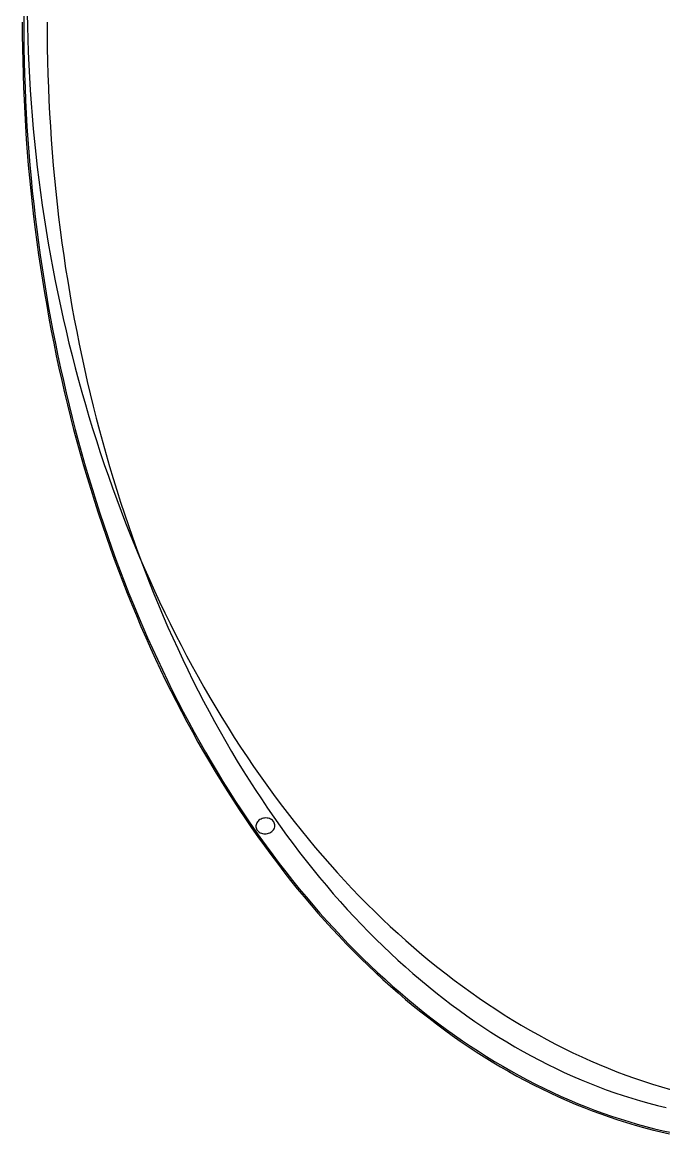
# Model space of a CAD drawing. Extents: x -1 to 217, y -22 to 302.
# Drawn here: x -1.3 to 91.3, y -20.6 to 139.6 of the extents above; entities that cross this region are included whole.
import ezdxf

# ---------------------------------------------------------------- set-up
doc = ezdxf.new("R2010")
doc.units = 0

msp = doc.modelspace()

# ---------------------------------------------------------------- linework, layer by layer
at = {"layer": 'ELLIPSES'}
for p, q in [((-1.09, 141.52), (-1.1, 139.64)), ((-1.32, 139.65), (-1.31, 137.77)), ((-1.1, 139.64), (-1.09, 137.76)), ((-0.6, 140.9), (-0.57, 139.05)), ((2.27, 139.67), (2.28, 137.78)), ((-0.57, 139.05), (-0.52, 137.21)), ((-1.31, 137.77), (-1.29, 135.9)), ((-1.09, 137.76), (-1.07, 135.88)), ((-0.52, 137.21), (-0.45, 135.36)), ((2.28, 137.78), (2.3, 135.9)), ((-1.29, 135.9), (-1.25, 134.02)), ((-1.07, 135.88), (-1.03, 134)), ((-0.45, 135.36), (-0.37, 133.52)), ((2.3, 135.9), (2.34, 134.01)), ((-1.25, 134.02), (-1.2, 132.14)), ((-1.03, 134), (-0.98, 132.13)), ((-0.37, 133.52), (-0.27, 131.67)), ((2.34, 134.01), (2.39, 132.13)), ((-1.2, 132.14), (-1.14, 130.27)), ((-0.98, 132.13), (-0.91, 130.25)), ((-0.27, 131.67), (-0.16, 129.83)), ((2.39, 132.13), (2.46, 130.25)), ((-1.14, 130.27), (-1.06, 128.4)), ((-0.91, 130.25), (-0.83, 128.38)), ((-0.16, 129.83), (-0.03, 127.98)), ((2.46, 130.25), (2.54, 128.37)), ((-1.06, 128.4), (-0.96, 126.52)), ((-0.83, 128.38), (-0.74, 126.5)), ((2.54, 128.37), (2.64, 126.49)), ((-0.03, 127.98), (0.12, 126.14)), ((-0.96, 126.52), (-0.85, 124.65)), ((-0.74, 126.5), (-0.63, 124.63)), ((0.12, 126.14), (0.28, 124.29)), ((2.64, 126.49), (2.75, 124.61)), ((-0.85, 124.65), (-0.73, 122.79)), ((-0.63, 124.63), (-0.5, 122.76)), ((0.28, 124.29), (0.45, 122.45)), ((2.75, 124.61), (2.87, 122.74)), ((-0.73, 122.79), (-0.59, 120.92)), ((-0.5, 122.76), (-0.36, 120.9)), ((0.45, 122.45), (0.65, 120.61)), ((2.87, 122.74), (3.01, 120.86)), ((-0.59, 120.92), (-0.44, 119.06)), ((-0.36, 120.9), (-0.21, 119.03)), ((0.65, 120.61), (0.86, 118.77)), ((3.01, 120.86), (3.17, 118.99)), ((-0.44, 119.06), (-0.27, 117.19)), ((-0.21, 119.03), (-0.04, 117.17)), ((0.86, 118.77), (1.08, 116.94)), ((3.17, 118.99), (3.34, 117.13)), ((-0.27, 117.19), (-0.08, 115.34)), ((-0.04, 117.17), (0.14, 115.31)), ((3.34, 117.13), (3.53, 115.26)), ((1.08, 116.94), (1.32, 115.1)), ((-0.08, 115.34), (0.11, 113.48)), ((0.14, 115.31), (0.34, 113.46)), ((1.32, 115.1), (1.58, 113.27)), ((3.53, 115.26), (3.73, 113.4)), ((0.11, 113.48), (0.32, 111.63)), ((0.34, 113.46), (0.55, 111.61)), ((1.58, 113.27), (1.85, 111.44)), ((3.73, 113.4), (3.94, 111.54)), ((0.32, 111.63), (0.55, 109.78)), ((0.55, 111.61), (0.78, 109.76)), ((1.85, 111.44), (2.14, 109.61)), ((3.94, 111.54), (4.17, 109.69)), ((0.55, 109.78), (0.79, 107.94)), ((0.78, 109.76), (1.02, 107.91)), ((2.14, 109.61), (2.44, 107.79)), ((4.17, 109.69), (4.42, 107.84)), ((0.79, 107.94), (1.05, 106.1)), ((1.02, 107.91), (1.28, 106.07)), ((2.44, 107.79), (2.76, 105.97)), ((4.42, 107.84), (4.68, 106)), ((1.05, 106.1), (1.32, 104.27)), ((1.28, 106.07), (1.55, 104.24)), ((2.76, 105.97), (3.1, 104.16)), ((4.68, 106), (4.95, 104.16)), ((1.32, 104.27), (1.6, 102.44)), ((1.55, 104.24), (1.83, 102.41)), ((3.1, 104.16), (3.45, 102.35)), ((4.95, 104.16), (5.24, 102.32)), ((1.6, 102.44), (1.9, 100.61)), ((1.83, 102.41), (2.13, 100.58)), ((3.45, 102.35), (3.81, 100.54)), ((5.24, 102.32), (5.55, 100.5)), ((1.9, 100.61), (2.21, 98.79)), ((2.13, 100.58), (2.44, 98.76)), ((3.81, 100.54), (4.19, 98.74)), ((5.55, 100.5), (5.86, 98.67)), ((2.21, 98.79), (2.54, 96.98)), ((2.44, 98.76), (2.77, 96.95)), ((4.19, 98.74), (4.59, 96.95)), ((5.86, 98.67), (6.2, 96.85)), ((2.54, 96.98), (2.88, 95.17)), ((2.77, 96.95), (3.11, 95.14)), ((4.59, 96.95), (5, 95.16)), ((6.2, 96.85), (6.54, 95.04)), ((2.88, 95.17), (3.23, 93.37)), ((3.11, 95.14), (3.47, 93.34)), ((5, 95.16), (5.43, 93.37)), ((6.54, 95.04), (6.9, 93.24)), ((3.23, 93.37), (3.6, 91.57)), ((3.47, 93.34), (3.83, 91.54)), ((5.43, 93.37), (5.87, 91.59)), ((6.9, 93.24), (7.28, 91.44)), ((3.6, 91.57), (3.98, 89.78)), ((3.83, 91.54), (4.22, 89.75)), ((5.87, 91.59), (6.33, 89.82)), ((7.28, 91.44), (7.67, 89.65)), ((3.98, 89.78), (4.38, 88)), ((4.22, 89.75), (4.62, 87.97)), ((6.33, 89.82), (6.8, 88.06)), ((7.67, 89.65), (8.07, 87.86)), ((4.38, 88), (4.79, 86.22)), ((4.62, 87.97), (5.03, 86.19)), ((6.8, 88.06), (7.29, 86.3)), ((8.07, 87.86), (8.49, 86.08)), ((4.79, 86.22), (5.21, 84.46)), ((5.03, 86.19), (5.45, 84.42)), ((7.29, 86.3), (7.79, 84.55)), ((8.49, 86.08), (8.92, 84.31)), ((5.21, 84.46), (5.65, 82.69)), ((5.45, 84.42), (5.89, 82.66)), ((7.79, 84.55), (8.3, 82.8)), ((8.92, 84.31), (9.37, 82.55)), ((5.65, 82.69), (6.1, 80.94)), ((5.89, 82.66), (6.34, 80.91)), ((8.3, 82.8), (8.84, 81.06)), ((9.37, 82.55), (9.83, 80.8)), ((6.1, 80.94), (6.57, 79.2)), ((6.34, 80.91), (6.81, 79.16)), ((8.84, 81.06), (9.38, 79.33)), ((9.83, 80.8), (10.3, 79.05)), ((6.57, 79.2), (7.05, 77.46)), ((6.81, 79.16), (7.29, 77.42)), ((9.38, 79.33), (9.94, 77.61)), ((10.3, 79.05), (10.79, 77.32)), ((7.05, 77.46), (7.54, 75.73)), ((7.29, 77.42), (7.78, 75.69)), ((9.94, 77.61), (10.52, 75.9)), ((10.79, 77.32), (11.29, 75.59)), ((7.54, 75.73), (8.05, 74.01)), ((7.78, 75.69), (8.29, 73.97)), ((10.52, 75.9), (11.11, 74.2)), ((11.29, 75.59), (11.81, 73.87)), ((8.05, 74.01), (8.57, 72.3)), ((8.29, 73.97), (8.81, 72.26)), ((11.11, 74.2), (11.71, 72.5)), ((11.81, 73.87), (12.33, 72.16)), ((8.57, 72.3), (9.1, 70.59)), ((8.81, 72.26), (9.35, 70.56)), ((11.71, 72.5), (12.33, 70.82)), ((12.33, 72.16), (12.88, 70.46)), ((9.1, 70.59), (9.65, 68.9)), ((9.35, 70.56), (9.89, 68.86)), ((12.33, 70.82), (12.96, 69.14)), ((12.88, 70.46), (13.43, 68.77)), ((12.96, 69.14), (13.6, 67.47)), ((9.65, 68.9), (10.21, 67.21)), ((9.89, 68.86), (10.45, 67.18)), ((13.43, 68.77), (14, 67.09)), ((13.6, 67.47), (14.26, 65.81)), ((10.21, 67.21), (10.78, 65.54)), ((10.45, 67.18), (11.03, 65.5)), ((14, 67.09), (14.58, 65.42)), ((14.26, 65.81), (14.94, 64.17)), ((10.78, 65.54), (11.36, 63.88)), ((11.03, 65.5), (11.61, 63.84)), ((14.58, 65.42), (15.18, 63.76)), ((14.94, 64.17), (15.62, 62.53)), ((11.36, 63.88), (11.96, 62.22)), ((11.61, 63.84), (12.21, 62.19)), ((15.18, 63.76), (15.79, 62.11)), ((15.62, 62.53), (16.32, 60.9)), ((11.96, 62.22), (12.58, 60.58)), ((12.21, 62.19), (12.83, 60.54)), ((15.79, 62.11), (16.41, 60.47)), ((16.32, 60.9), (17.04, 59.29)), ((12.58, 60.58), (13.2, 58.95)), ((12.83, 60.54), (13.45, 58.91)), ((16.41, 60.47), (17.04, 58.84)), ((13.2, 58.95), (13.84, 57.32)), ((13.45, 58.91), (14.09, 57.29)), ((17.04, 59.29), (17.77, 57.69)), ((17.04, 58.84), (17.69, 57.23)), ((13.84, 57.32), (14.49, 55.71)), ((14.09, 57.29), (14.74, 55.68)), ((17.69, 57.23), (18.35, 55.63)), ((17.77, 57.69), (18.51, 56.09)), ((18.51, 56.09), (19.26, 54.51)), ((14.49, 55.71), (15.15, 54.11)), ((14.74, 55.68), (15.4, 54.08)), ((18.35, 55.63), (19.02, 54.03)), ((19.26, 54.51), (20.03, 52.94)), ((15.15, 54.11), (15.82, 52.52)), ((15.4, 54.08), (16.08, 52.49)), ((19.02, 54.03), (19.71, 52.45)), ((20.03, 52.94), (20.81, 51.39)), ((15.82, 52.52), (16.51, 50.95)), ((16.08, 52.49), (16.77, 50.91)), ((19.71, 52.45), (20.41, 50.89)), ((20.81, 51.39), (21.6, 49.84)), ((16.51, 50.95), (17.21, 49.38)), ((16.77, 50.91), (17.47, 49.35)), ((20.41, 50.89), (21.12, 49.33)), ((21.6, 49.84), (22.41, 48.31)), ((17.21, 49.38), (17.92, 47.83)), ((17.47, 49.35), (18.18, 47.8)), ((21.12, 49.33), (21.84, 47.79)), ((22.41, 48.31), (23.22, 46.79)), ((17.92, 47.83), (18.65, 46.29)), ((18.18, 47.8), (18.91, 46.26)), ((21.84, 47.79), (22.58, 46.26)), ((23.22, 46.79), (24.05, 45.28)), ((18.65, 46.29), (19.38, 44.76)), ((18.91, 46.26), (19.64, 44.73)), ((22.58, 46.26), (23.32, 44.75)), ((24.05, 45.28), (24.9, 43.79)), ((19.38, 44.76), (20.13, 43.25)), ((19.64, 44.73), (20.39, 43.21)), ((23.32, 44.75), (24.08, 43.24)), ((24.9, 43.79), (25.75, 42.31)), ((20.13, 43.25), (20.89, 41.74)), ((20.39, 43.21), (21.15, 41.71)), ((20.89, 41.74), (21.66, 40.25)), ((21.15, 41.71), (21.93, 40.23)), ((24.08, 43.24), (24.85, 41.75)), ((24.85, 41.75), (25.64, 40.28)), ((25.75, 42.31), (26.62, 40.85)), ((21.66, 40.25), (22.44, 38.78)), ((21.93, 40.23), (22.71, 38.75)), ((25.64, 40.28), (26.43, 38.82)), ((26.62, 40.85), (27.5, 39.4)), ((22.44, 38.78), (23.24, 37.32)), ((22.71, 38.75), (23.5, 37.29)), ((26.43, 38.82), (27.24, 37.37)), ((27.5, 39.4), (28.39, 37.96)), ((23.24, 37.32), (24.04, 35.87)), ((23.5, 37.29), (24.31, 35.84)), ((27.24, 37.37), (28.05, 35.94)), ((28.39, 37.96), (29.29, 36.54)), ((24.04, 35.87), (24.86, 34.43)), ((24.31, 35.84), (25.13, 34.41)), ((28.05, 35.94), (28.88, 34.52)), ((29.29, 36.54), (30.2, 35.13)), ((24.86, 34.43), (25.69, 33.01)), ((25.13, 34.41), (25.96, 32.99)), ((28.88, 34.52), (29.72, 33.12)), ((30.2, 35.13), (31.13, 33.73)), ((31.13, 33.73), (32.06, 32.36)), ((25.69, 33.01), (26.53, 31.61)), ((25.96, 32.99), (26.8, 31.58)), ((29.72, 33.12), (30.57, 31.73)), ((32.06, 32.36), (33.01, 30.99)), ((26.53, 31.61), (27.38, 30.22)), ((26.8, 31.58), (27.65, 30.19)), ((30.57, 31.73), (31.43, 30.36)), ((33.01, 30.99), (33.97, 29.64)), ((27.38, 30.22), (28.24, 28.84)), ((27.65, 30.19), (28.51, 28.82)), ((31.43, 30.36), (32.31, 29.01)), ((32.31, 29.01), (33.19, 27.67)), ((33.97, 29.64), (34.94, 28.31)), ((28.24, 28.84), (29.11, 27.48)), ((28.51, 28.82), (29.38, 27.46)), ((29.11, 27.48), (29.99, 26.13)), ((29.38, 27.46), (30.27, 26.11)), ((33.19, 27.67), (34.08, 26.34)), ((34.94, 28.31), (35.92, 27)), ((29.99, 26.13), (30.88, 24.8)), ((30.27, 26.11), (31.16, 24.78)), ((34.08, 26.34), (34.99, 25.03)), ((35.92, 27), (36.91, 25.7)), ((36.91, 25.7), (37.91, 24.41)), ((30.88, 24.8), (31.78, 23.48)), ((31.16, 24.78), (32.06, 23.47)), ((32.47, 24.08), (32.43, 23.93)), ((32.53, 24.22), (32.47, 24.08)), ((32.62, 24.36), (32.53, 24.22)), ((32.73, 24.48), (32.62, 24.36)), ((32.85, 24.59), (32.73, 24.48)), ((32.99, 24.69), (32.85, 24.59)), ((33.14, 24.77), (32.99, 24.69)), ((33.31, 24.84), (33.14, 24.77)), ((33.48, 24.89), (33.31, 24.84)), ((33.66, 24.91), (33.48, 24.89)), ((33.84, 24.92), (33.66, 24.91)), ((34.02, 24.91), (33.84, 24.92)), ((34.19, 24.88), (34.02, 24.91)), ((34.36, 24.83), (34.19, 24.88)), ((34.51, 24.76), (34.36, 24.83)), ((34.66, 24.68), (34.51, 24.76)), ((34.79, 24.58), (34.66, 24.68)), ((34.9, 24.47), (34.79, 24.58)), ((34.99, 24.34), (34.9, 24.47)), ((34.99, 25.03), (35.9, 23.74)), ((35.06, 24.21), (34.99, 24.34)), ((35.11, 24.06), (35.06, 24.21)), ((35.14, 23.92), (35.11, 24.06)), ((37.91, 24.41), (38.92, 23.14)), ((31.78, 23.48), (32.7, 22.18)), ((32.06, 23.47), (32.98, 22.17)), ((32.43, 23.93), (32.41, 23.79)), ((32.41, 23.79), (32.41, 23.64)), ((32.41, 23.64), (32.44, 23.49)), ((32.44, 23.49), (32.49, 23.35)), ((32.49, 23.35), (32.56, 23.21)), ((32.56, 23.21), (32.65, 23.09)), ((32.65, 23.09), (32.76, 22.97)), ((32.76, 22.97), (32.89, 22.87)), ((32.89, 22.87), (33.04, 22.79)), ((33.04, 22.79), (33.19, 22.72)), ((33.19, 22.72), (33.36, 22.67)), ((33.36, 22.67), (33.54, 22.64)), ((33.54, 22.64), (33.71, 22.63)), ((33.71, 22.63), (33.89, 22.64)), ((33.89, 22.64), (34.07, 22.67)), ((34.07, 22.67), (34.24, 22.72)), ((34.24, 22.72), (34.41, 22.78)), ((34.41, 22.78), (34.56, 22.86)), ((34.56, 22.86), (34.7, 22.96)), ((34.7, 22.96), (34.82, 23.07)), ((34.82, 23.07), (34.93, 23.2)), ((34.93, 23.2), (35.02, 23.33)), ((35.02, 23.33), (35.08, 23.47)), ((35.08, 23.47), (35.13, 23.62)), ((35.13, 23.62), (35.14, 23.77)), ((35.14, 23.77), (35.14, 23.92)), ((35.9, 23.74), (36.83, 22.46)), ((36.83, 22.46), (37.76, 21.2)), ((38.92, 23.14), (39.94, 21.89)), ((32.7, 22.18), (33.62, 20.9)), ((32.98, 22.17), (33.9, 20.89)), ((33.62, 20.9), (34.55, 19.63)), ((33.9, 20.89), (34.84, 19.62)), ((37.76, 21.2), (38.71, 19.96)), ((39.94, 21.89), (40.97, 20.66)), ((34.55, 19.63), (35.5, 18.38)), ((34.84, 19.62), (35.78, 18.37)), ((38.71, 19.96), (39.66, 18.73)), ((40.97, 20.66), (42.01, 19.44)), ((42.01, 19.44), (43.06, 18.24)), ((35.5, 18.38), (36.45, 17.14)), ((35.78, 18.37), (36.74, 17.13)), ((39.66, 18.73), (40.62, 17.53)), ((43.06, 18.24), (44.12, 17.06)), ((36.45, 17.14), (37.41, 15.92)), ((36.74, 17.13), (37.7, 15.92)), ((40.62, 17.53), (41.6, 16.33)), ((41.6, 16.33), (42.58, 15.16)), ((44.12, 17.06), (45.19, 15.9)), ((37.41, 15.92), (38.38, 14.72)), ((37.7, 15.92), (38.67, 14.71)), ((38.38, 14.72), (39.37, 13.53)), ((38.67, 14.71), (39.66, 13.53)), ((42.58, 15.16), (43.57, 14)), ((45.19, 15.9), (46.27, 14.75)), ((46.27, 14.75), (47.35, 13.62)), ((39.37, 13.53), (40.36, 12.36)), ((39.66, 13.53), (40.65, 12.36)), ((43.57, 14), (44.58, 12.86)), ((44.58, 12.86), (45.59, 11.74)), ((47.35, 13.62), (48.45, 12.51)), ((40.36, 12.36), (41.36, 11.21)), ((40.65, 12.36), (41.65, 11.21)), ((45.59, 11.74), (46.61, 10.64)), ((48.45, 12.51), (49.55, 11.42)), ((49.55, 11.42), (50.66, 10.34)), ((41.36, 11.21), (42.36, 10.07)), ((41.65, 11.21), (42.66, 10.08)), ((42.36, 10.07), (43.38, 8.96)), ((42.66, 10.08), (43.68, 8.96)), ((46.61, 10.64), (47.63, 9.56)), ((50.66, 10.34), (51.78, 9.29)), ((43.38, 8.96), (44.41, 7.86)), ((43.68, 8.96), (44.7, 7.87)), ((47.63, 9.56), (48.67, 8.49)), ((48.67, 8.49), (49.71, 7.44)), ((51.78, 9.29), (52.91, 8.25)), ((52.91, 8.25), (54.05, 7.23)), ((44.41, 7.86), (45.44, 6.77)), ((44.7, 7.87), (45.74, 6.79)), ((45.44, 6.77), (46.48, 5.71)), ((45.74, 6.79), (46.78, 5.72)), ((49.71, 7.44), (50.77, 6.42)), ((50.77, 6.42), (51.83, 5.41)), ((54.05, 7.23), (55.19, 6.23)), ((46.48, 5.71), (47.53, 4.66)), ((46.78, 5.72), (47.83, 4.68)), ((51.83, 5.41), (52.9, 4.42)), ((55.19, 6.23), (56.34, 5.25)), ((56.34, 5.25), (57.5, 4.29)), ((47.53, 4.66), (48.59, 3.64)), ((47.83, 4.68), (48.89, 3.65)), ((48.59, 3.64), (49.66, 2.62)), ((48.89, 3.65), (49.96, 2.65)), ((52.9, 4.42), (53.98, 3.44)), ((53.98, 3.44), (55.06, 2.49)), ((57.5, 4.29), (58.67, 3.35)), ((58.67, 3.35), (59.84, 2.43)), ((49.66, 2.62), (50.74, 1.63)), ((49.96, 2.65), (51.04, 1.66)), ((50.74, 1.63), (51.82, 0.66)), ((51.04, 1.66), (52.12, 0.69)), ((55.06, 2.49), (56.15, 1.56)), ((59.84, 2.43), (61.02, 1.53)), ((51.82, 0.66), (52.91, -0.29)), ((52.12, 0.69), (53.21, -0.26)), ((56.15, 1.56), (57.25, 0.65)), ((57.25, 0.65), (58.36, -0.25)), ((61.02, 1.53), (62.21, 0.65)), ((62.21, 0.65), (63.4, -0.21)), ((52.91, -0.29), (54.01, -1.23)), ((53.21, -0.26), (54.31, -1.2)), ((54.01, -1.23), (55.11, -2.15)), ((54.31, -1.2), (55.42, -2.11)), ((58.36, -0.25), (59.47, -1.12)), ((59.47, -1.12), (60.59, -1.98)), ((63.4, -0.21), (64.6, -1.05)), ((64.6, -1.05), (65.81, -1.87)), ((55.11, -2.15), (56.22, -3.04)), ((55.42, -2.11), (56.53, -3.01)), ((56.22, -3.04), (57.34, -3.92)), ((56.53, -3.01), (57.65, -3.88)), ((60.59, -1.98), (61.72, -2.81)), ((61.72, -2.81), (62.85, -3.62)), ((65.81, -1.87), (67.02, -2.67)), ((67.02, -2.67), (68.24, -3.45)), ((57.34, -3.92), (58.47, -4.78)), ((57.65, -3.88), (58.78, -4.74)), ((58.47, -4.78), (59.6, -5.62)), ((58.78, -4.74), (59.91, -5.57)), ((62.85, -3.62), (63.99, -4.42)), ((63.99, -4.42), (65.14, -5.19)), ((68.24, -3.45), (69.46, -4.21)), ((69.46, -4.21), (70.69, -4.95)), ((59.6, -5.62), (60.74, -6.44)), ((59.91, -5.57), (61.05, -6.39)), ((61.05, -6.39), (62.2, -7.19)), ((65.14, -5.19), (66.29, -5.94)), ((66.29, -5.94), (67.45, -6.67)), ((70.69, -4.95), (71.92, -5.66)), ((71.92, -5.66), (73.16, -6.36)), ((73.16, -6.36), (74.4, -7.03)), ((60.74, -6.44), (61.88, -7.24)), ((61.88, -7.24), (63.03, -8.02)), ((62.2, -7.19), (63.35, -7.97)), ((63.35, -7.97), (64.51, -8.72)), ((67.45, -6.67), (68.61, -7.38)), ((68.61, -7.38), (69.78, -8.08)), ((74.4, -7.03), (75.65, -7.69)), ((75.65, -7.69), (76.9, -8.32)), ((63.03, -8.02), (64.19, -8.78)), ((64.19, -8.78), (65.36, -9.53)), ((64.51, -8.72), (65.67, -9.46)), ((65.36, -9.53), (66.52, -10.25)), ((65.67, -9.46), (66.84, -10.18)), ((69.78, -8.08), (70.96, -8.74)), ((70.96, -8.74), (72.14, -9.39)), ((72.14, -9.39), (73.32, -10.02)), ((76.9, -8.32), (78.16, -8.93)), ((78.16, -8.93), (79.42, -9.52)), ((79.42, -9.52), (80.69, -10.09)), ((66.52, -10.25), (67.7, -10.95)), ((66.84, -10.18), (68.02, -10.88)), ((67.7, -10.95), (68.88, -11.63)), ((68.02, -10.88), (69.2, -11.55)), ((73.32, -10.02), (74.51, -10.63)), ((74.51, -10.63), (75.71, -11.21)), ((75.71, -11.21), (76.91, -11.77)), ((80.69, -10.09), (81.95, -10.63)), ((81.95, -10.63), (83.23, -11.16)), ((83.23, -11.16), (84.5, -11.66)), ((68.88, -11.63), (70.06, -12.29)), ((69.2, -11.55), (70.38, -12.21)), ((70.06, -12.29), (71.25, -12.93)), ((70.38, -12.21), (71.57, -12.85)), ((76.91, -11.77), (78.11, -12.32)), ((78.11, -12.32), (79.32, -12.84)), ((84.5, -11.66), (85.78, -12.14)), ((85.78, -12.14), (87.06, -12.6)), ((87.06, -12.6), (88.34, -13.03)), ((71.25, -12.93), (72.45, -13.55)), ((71.57, -12.85), (72.77, -13.46)), ((72.45, -13.55), (73.65, -14.15)), ((72.77, -13.46), (73.97, -14.06)), ((73.65, -14.15), (74.85, -14.73)), ((73.97, -14.06), (75.17, -14.63)), ((79.32, -12.84), (80.53, -13.34)), ((80.53, -13.34), (81.75, -13.81)), ((81.75, -13.81), (82.97, -14.27)), ((82.97, -14.27), (84.19, -14.7)), ((88.34, -13.03), (89.63, -13.45)), ((89.63, -13.45), (90.92, -13.84)), ((90.92, -13.84), (92.21, -14.21)), ((74.85, -14.73), (76.06, -15.28)), ((75.17, -14.63), (76.38, -15.18)), ((76.06, -15.28), (77.28, -15.82)), ((76.38, -15.18), (77.6, -15.72)), ((77.28, -15.82), (78.49, -16.34)), ((77.6, -15.72), (78.82, -16.23)), ((84.19, -14.7), (85.42, -15.11)), ((85.42, -15.11), (86.65, -15.5)), ((86.65, -15.5), (87.88, -15.87)), ((87.88, -15.87), (89.11, -16.22)), ((78.49, -16.34), (79.71, -16.83)), ((78.82, -16.23), (80.04, -16.72)), ((79.71, -16.83), (80.94, -17.3)), ((80.04, -16.72), (81.26, -17.19)), ((80.94, -17.3), (82.17, -17.76)), ((81.26, -17.19), (82.49, -17.64)), ((89.11, -16.22), (90.35, -16.54)), ((90.35, -16.54), (91.59, -16.84)), ((82.17, -17.76), (83.4, -18.19)), ((82.49, -17.64), (83.72, -18.06)), ((83.4, -18.19), (84.64, -18.6)), ((83.72, -18.06), (84.96, -18.47)), ((84.64, -18.6), (85.87, -18.99)), ((84.96, -18.47), (86.2, -18.85)), ((85.87, -18.99), (87.12, -19.35)), ((86.2, -18.85), (87.44, -19.22)), ((87.44, -19.22), (88.69, -19.56)), ((87.12, -19.35), (88.36, -19.7)), ((88.36, -19.7), (89.61, -20.03)), ((88.69, -19.56), (89.93, -19.88)), ((89.61, -20.03), (90.86, -20.33)), ((89.93, -19.88), (91.18, -20.18)), ((90.86, -20.33), (92.11, -20.61)), ((91.18, -20.18), (92.43, -20.45))]:
    msp.add_line(p, q, dxfattribs=at)

doc.saveas('drawing.dxf')
